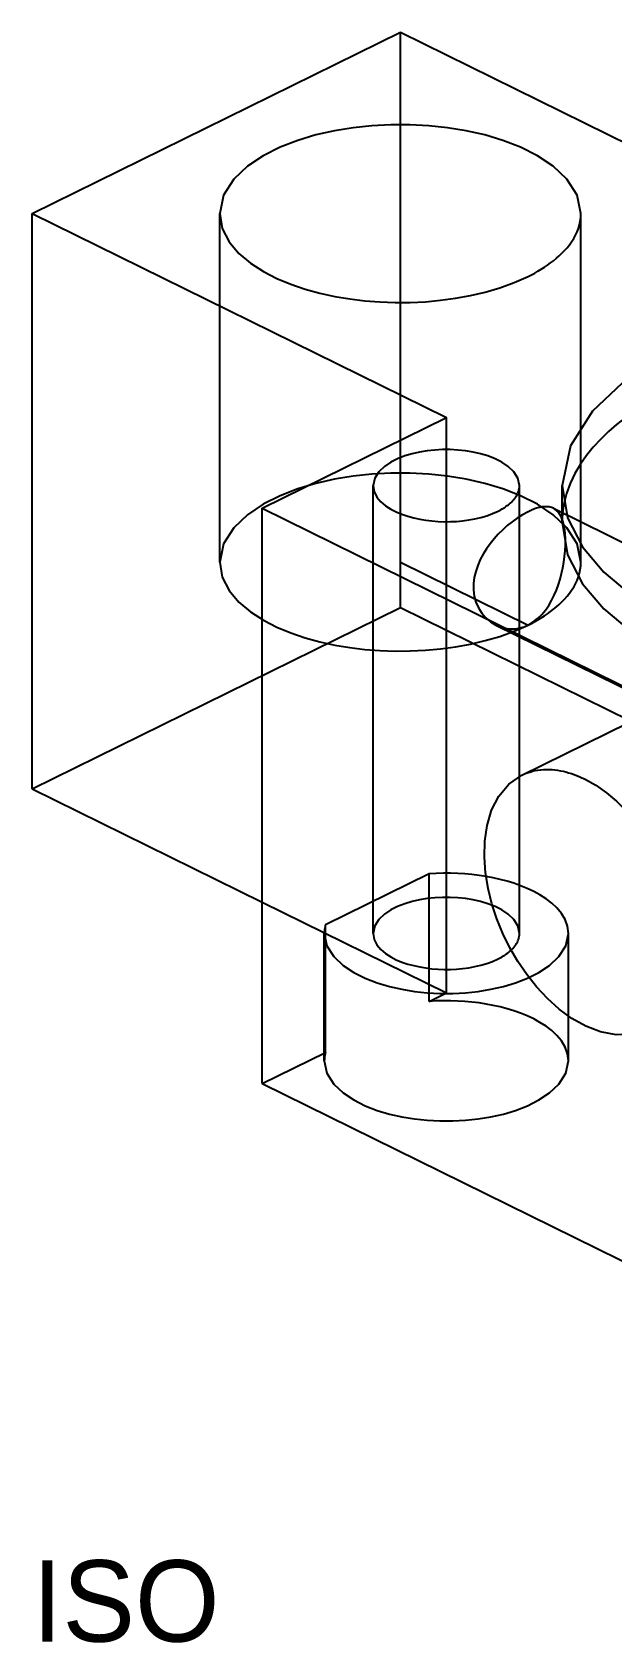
# Model space of a CAD drawing. Header units: millimetres. Extents: x 0 to 258, y -49 to 86.
# Drawn here: x 72.5 to 90.31, y 36.76 to 86.23 of the extents above; entities that cross this region are included whole.
import ezdxf

# ---------------------------------------------------------------- set-up
doc = ezdxf.new("R2010")
doc.units = ezdxf.units.MM
doc.layers.add('ISO_HIDDEN', color=8, linetype='CONTINUOUS')
doc.layers.add('ISO_VISIBLE', color=7, linetype='Continuous')

msp = doc.modelspace()

# ---------------------------------------------------------------- linework, layer by layer
at = {"layer": 'ISO_HIDDEN'}
for points in [[(83.814, 68.563), (83.814, 86.232)], [(78.264, 69.956), (78.264, 80.662)], [(89.364, 69.956), (89.364, 80.662)], [(85.228, 56.726), (85.228, 74.395)], [(89.364, 69.956), (89.244, 70.522), (88.933, 71.011), (88.511, 71.411), (88.028, 71.734), (87.508, 71.996), (86.965, 72.206), (86.407, 72.372), (85.839, 72.5), (85.265, 72.594), (84.686, 72.655), (84.105, 72.685), (83.523, 72.685), (82.941, 72.655), (82.363, 72.594), (81.788, 72.5), (81.22, 72.372), (80.663, 72.206), (80.12, 71.996), (79.6, 71.734), (79.116, 71.411), (78.694, 71.011), (78.384, 70.522), (78.264, 69.956)], [(82.978, 58.554), (82.978, 72.306)], [(87.478, 58.554), (87.478, 72.306)], [(88.784, 71.175), (88.784, 72.306)], [(88.839, 71.74), (88.835, 71.716), (88.83, 71.692), (88.826, 71.667), (88.822, 71.643), (88.818, 71.618), (88.815, 71.594), (88.811, 71.569), (88.808, 71.545), (88.805, 71.52), (88.802, 71.496), (88.799, 71.471), (88.797, 71.447), (88.795, 71.422), (88.793, 71.397), (88.791, 71.373), (88.789, 71.348), (88.788, 71.323), (88.787, 71.298), (88.786, 71.274), (88.785, 71.249), (88.785, 71.224), (88.784, 71.199), (88.784, 71.175)], [(87.738, 71.505), (87.569, 71.414), (87.407, 71.31), (87.251, 71.198), (87.102, 71.077), (86.959, 70.948), (86.823, 70.812), (86.694, 70.67), (86.572, 70.521), (86.46, 70.364), (86.358, 70.201), (86.268, 70.032), (86.191, 69.856), (86.13, 69.673), (86.086, 69.486), (86.063, 69.295), (86.063, 69.103), (86.088, 68.913), (86.138, 68.727), (86.215, 68.551), (86.317, 68.388), (86.443, 68.243), (86.589, 68.119), (86.754, 68.02)], [(88.521, 71.609), (88.488, 71.623), (88.455, 71.635), (88.421, 71.644), (88.386, 71.651), (88.351, 71.656), (88.315, 71.658), (88.28, 71.659), (88.245, 71.658), (88.209, 71.655), (88.174, 71.651), (88.139, 71.645), (88.104, 71.639), (88.069, 71.631), (88.035, 71.622), (88.001, 71.612), (87.967, 71.601), (87.934, 71.589), (87.901, 71.577), (87.868, 71.564), (87.835, 71.55), (87.802, 71.536), (87.77, 71.521), (87.738, 71.505)], [(87.738, 68.024), (87.891, 68.113), (88.032, 68.221), (88.159, 68.345), (88.272, 68.48), (88.374, 68.626), (88.464, 68.778), (88.543, 68.937), (88.613, 69.1), (88.673, 69.267), (88.726, 69.436), (88.77, 69.608), (88.808, 69.781), (88.838, 69.955), (88.862, 70.131), (88.878, 70.308), (88.887, 70.485), (88.888, 70.662), (88.879, 70.839), (88.858, 71.015), (88.82, 71.188), (88.758, 71.354), (88.661, 71.501), (88.521, 71.609)], [(88.521, 71.609), (95.365, 68.239)], [(88.784, 71.175), (88.954, 70.185), (89.412, 69.289), (90.063, 68.521), (90.835, 67.872), (91.682, 67.325), (92.579, 66.863), (93.51, 66.476), (94.465, 66.152), (95.438, 65.885), (96.424, 65.67), (97.419, 65.503), (98.421, 65.382), (99.426, 65.304), (100.435, 65.269), (101.444, 65.275), (102.451, 65.324), (103.456, 65.415), (104.456, 65.55), (105.448, 65.731), (106.431, 65.961), (107.399, 66.245), (108.348, 66.588), (109.27, 66.997)], [(78.264, 69.956), (78.342, 69.498), (78.554, 69.084), (78.855, 68.729), (79.212, 68.428), (79.604, 68.175), (80.019, 67.962), (80.449, 67.783), (80.891, 67.633), (81.341, 67.51), (81.797, 67.41), (82.257, 67.333), (82.721, 67.277), (83.186, 67.241), (83.652, 67.225), (84.119, 67.228), (84.585, 67.25), (85.049, 67.292), (85.512, 67.355), (85.971, 67.438), (86.425, 67.545), (86.873, 67.676), (87.312, 67.835), (87.738, 68.024)], [(83.814, 69.956), (87.738, 68.024)], [(87.738, 68.024), (87.841, 68.076), (87.943, 68.13), (88.044, 68.187), (88.143, 68.246), (88.241, 68.308), (88.336, 68.372), (88.43, 68.439), (88.522, 68.51), (88.612, 68.583), (88.698, 68.659), (88.782, 68.738), (88.863, 68.821), (88.939, 68.908), (89.011, 68.998), (89.079, 69.092), (89.141, 69.189), (89.196, 69.29), (89.245, 69.395), (89.287, 69.503), (89.32, 69.613), (89.344, 69.726), (89.359, 69.841), (89.364, 69.956)], [(72.5, 62.993), (83.814, 68.563)], [(83.814, 68.563), (96.542, 62.297)], [(86.754, 68.02), (86.794, 68.001), (86.835, 67.984), (86.877, 67.968), (86.919, 67.954), (86.961, 67.942), (87.004, 67.931), (87.048, 67.923), (87.092, 67.916), (87.136, 67.91), (87.18, 67.907), (87.224, 67.905), (87.269, 67.906), (87.313, 67.908), (87.357, 67.912), (87.401, 67.917), (87.445, 67.925), (87.488, 67.934), (87.531, 67.945), (87.574, 67.957), (87.616, 67.972), (87.657, 67.988), (87.698, 68.005), (87.738, 68.024)], [(86.754, 68.02), (93.598, 64.65)], [(87.549, 63.414), (92.796, 65.997)], [(84.698, 60.382), (81.516, 58.815)], [(88.978, 58.554), (88.952, 58.772), (88.878, 58.978), (88.765, 59.167), (88.625, 59.336), (88.465, 59.486), (88.291, 59.619), (88.106, 59.738), (87.913, 59.843), (87.714, 59.936), (87.51, 60.019), (87.303, 60.092), (87.093, 60.156), (86.88, 60.212), (86.666, 60.259), (86.45, 60.3), (86.232, 60.333), (86.014, 60.359), (85.795, 60.379), (85.576, 60.392), (85.356, 60.399), (85.137, 60.4), (84.917, 60.394), (84.698, 60.382)], [(84.698, 56.465), (84.698, 60.382)], [(79.571, 59.511), (85.228, 56.726)], [(87.478, 58.554), (87.429, 58.783), (87.303, 58.982), (87.132, 59.144), (86.936, 59.275), (86.725, 59.381), (86.505, 59.466), (86.279, 59.533), (86.049, 59.585), (85.816, 59.623), (85.582, 59.648), (85.346, 59.66), (85.11, 59.66), (84.874, 59.648), (84.64, 59.623), (84.407, 59.585), (84.177, 59.533), (83.95, 59.466), (83.73, 59.381), (83.52, 59.275), (83.323, 59.144), (83.153, 58.982), (83.027, 58.783), (82.978, 58.554)], [(81.516, 58.815), (81.512, 58.804), (81.509, 58.793), (81.507, 58.782), (81.504, 58.771), (81.501, 58.759), (81.499, 58.748), (81.496, 58.737), (81.494, 58.726), (81.492, 58.714), (81.49, 58.703), (81.488, 58.692), (81.487, 58.68), (81.485, 58.669), (81.484, 58.657), (81.483, 58.646), (81.481, 58.634), (81.481, 58.623), (81.48, 58.612), (81.479, 58.6), (81.479, 58.589), (81.478, 58.577), (81.478, 58.566), (81.478, 58.554)], [(81.478, 58.554), (81.559, 58.172), (81.769, 57.841), (82.054, 57.571), (82.381, 57.352), (82.732, 57.176), (83.099, 57.034), (83.476, 56.922), (83.859, 56.835), (84.247, 56.772), (84.639, 56.731), (85.031, 56.71), (85.425, 56.71), (85.817, 56.731), (86.208, 56.772), (86.597, 56.835), (86.98, 56.922), (87.357, 57.034), (87.724, 57.176), (88.075, 57.352), (88.402, 57.571), (88.687, 57.841), (88.897, 58.172), (88.978, 58.554)], [(81.478, 54.637), (81.478, 58.554)], [(81.516, 54.898), (81.516, 58.815)], [(82.978, 58.554), (83.01, 58.368), (83.096, 58.2), (83.218, 58.056), (83.362, 57.935), (83.521, 57.832), (83.689, 57.746), (83.864, 57.673), (84.043, 57.612), (84.226, 57.562), (84.41, 57.522), (84.597, 57.491), (84.785, 57.468), (84.973, 57.453), (85.162, 57.447), (85.352, 57.448), (85.541, 57.457), (85.729, 57.474), (85.916, 57.499), (86.102, 57.533), (86.287, 57.577), (86.468, 57.63), (86.646, 57.694), (86.819, 57.771)], [(86.819, 57.771), (86.861, 57.792), (86.902, 57.814), (86.943, 57.837), (86.983, 57.861), (87.023, 57.886), (87.061, 57.912), (87.1, 57.939), (87.137, 57.968), (87.173, 57.997), (87.208, 58.028), (87.242, 58.06), (87.275, 58.094), (87.306, 58.129), (87.335, 58.166), (87.362, 58.204), (87.387, 58.243), (87.41, 58.284), (87.43, 58.327), (87.447, 58.37), (87.46, 58.415), (87.47, 58.461), (87.476, 58.507), (87.478, 58.554)], [(88.978, 54.637), (88.978, 58.554)], [(84.698, 56.465), (85.228, 56.726)], [(88.978, 54.637), (88.952, 54.855), (88.878, 55.061), (88.765, 55.25), (88.625, 55.419), (88.465, 55.569), (88.291, 55.703), (88.106, 55.821), (87.913, 55.926), (87.714, 56.02), (87.51, 56.102), (87.303, 56.175), (87.093, 56.239), (86.88, 56.295), (86.666, 56.343), (86.45, 56.383), (86.232, 56.416), (86.014, 56.443), (85.795, 56.462), (85.576, 56.476), (85.356, 56.483), (85.137, 56.483), (84.917, 56.477), (84.698, 56.465)], [(79.571, 53.941), (81.516, 54.898)], [(81.516, 54.898), (81.512, 54.887), (81.509, 54.876), (81.507, 54.865), (81.504, 54.854), (81.501, 54.843), (81.499, 54.831), (81.496, 54.82), (81.494, 54.809), (81.492, 54.798), (81.49, 54.786), (81.488, 54.775), (81.487, 54.763), (81.485, 54.752), (81.484, 54.741), (81.483, 54.729), (81.481, 54.718), (81.481, 54.706), (81.48, 54.695), (81.479, 54.683), (81.479, 54.672), (81.478, 54.66), (81.478, 54.649), (81.478, 54.637)], [(81.478, 54.637), (81.559, 54.255), (81.769, 53.924), (82.054, 53.654), (82.381, 53.436), (82.732, 53.259), (83.099, 53.117), (83.476, 53.005), (83.859, 52.918), (84.247, 52.855), (84.639, 52.814), (85.031, 52.793), (85.425, 52.793), (85.817, 52.814), (86.208, 52.855), (86.597, 52.918), (86.98, 53.005), (87.357, 53.117), (87.724, 53.259), (88.075, 53.436), (88.402, 53.654), (88.687, 53.924), (88.897, 54.255), (88.978, 54.637)]]:
    msp.add_lwpolyline(points, dxfattribs=at)
at = {"layer": 'ISO_VISIBLE'}
for points in [[(72.5, 80.662), (83.814, 86.232)], [(83.814, 86.232), (96.542, 79.966)], [(89.364, 80.662), (89.244, 81.227), (88.933, 81.717), (88.511, 82.117), (88.028, 82.44), (87.508, 82.701), (86.965, 82.911), (86.407, 83.078), (85.839, 83.206), (85.265, 83.299), (84.686, 83.361), (84.105, 83.391), (83.523, 83.391), (82.941, 83.361), (82.363, 83.299), (81.788, 83.206), (81.22, 83.078), (80.663, 82.911), (80.12, 82.701), (79.6, 82.44), (79.116, 82.117), (78.694, 81.717), (78.384, 81.227), (78.264, 80.662)], [(72.5, 62.993), (72.5, 80.662)], [(72.5, 80.662), (85.228, 74.395)], [(78.264, 80.662), (78.342, 80.204), (78.554, 79.79), (78.855, 79.434), (79.212, 79.134), (79.604, 78.881), (80.019, 78.668), (80.449, 78.489), (80.891, 78.339), (81.341, 78.215), (81.797, 78.116), (82.257, 78.039), (82.721, 77.983), (83.186, 77.947), (83.652, 77.93), (84.119, 77.933), (84.585, 77.956), (85.049, 77.998), (85.512, 78.06), (85.971, 78.144), (86.425, 78.251), (86.873, 78.382), (87.312, 78.54), (87.738, 78.73)], [(87.738, 78.73), (87.841, 78.782), (87.943, 78.836), (88.044, 78.893), (88.143, 78.952), (88.241, 79.014), (88.336, 79.078), (88.43, 79.145), (88.522, 79.215), (88.612, 79.288), (88.698, 79.365), (88.782, 79.444), (88.863, 79.527), (88.939, 79.614), (89.011, 79.704), (89.079, 79.797), (89.141, 79.895), (89.196, 79.996), (89.245, 80.101), (89.287, 80.208), (89.32, 80.319), (89.344, 80.432), (89.359, 80.547), (89.364, 80.662)], [(112.784, 72.306), (112.525, 73.529), (111.853, 74.588), (110.941, 75.453), (109.896, 76.151), (108.771, 76.716), (107.598, 77.17), (106.392, 77.53), (105.164, 77.807), (103.922, 78.009), (102.67, 78.141), (101.414, 78.206), (100.155, 78.206), (98.898, 78.141), (97.647, 78.009), (96.404, 77.807), (95.177, 77.53), (93.971, 77.17), (92.797, 76.716), (91.673, 76.151), (90.627, 75.453), (89.715, 74.588), (89.044, 73.529), (88.784, 72.306)], [(94.602, 76.239), (94.284, 76.141), (93.968, 76.037), (93.655, 75.927), (93.344, 75.81), (93.035, 75.686), (92.73, 75.555), (92.428, 75.415), (92.13, 75.268), (91.837, 75.112), (91.548, 74.947), (91.265, 74.772), (90.989, 74.588), (90.72, 74.393), (90.46, 74.186), (90.209, 73.967), (89.971, 73.736), (89.745, 73.492), (89.536, 73.233), (89.346, 72.961), (89.177, 72.675), (89.034, 72.375), (88.921, 72.063), (88.839, 71.74)], [(79.571, 71.61), (85.228, 74.395)], [(87.478, 72.306), (87.429, 72.535), (87.303, 72.734), (87.132, 72.896), (86.936, 73.027), (86.725, 73.133), (86.505, 73.218), (86.279, 73.286), (86.049, 73.338), (85.816, 73.375), (85.582, 73.4), (85.346, 73.412), (85.11, 73.412), (84.874, 73.4), (84.64, 73.375), (84.407, 73.338), (84.177, 73.286), (83.95, 73.218), (83.73, 73.133), (83.52, 73.027), (83.323, 72.896), (83.153, 72.734), (83.027, 72.535), (82.978, 72.306)], [(82.978, 72.306), (83.01, 72.121), (83.096, 71.953), (83.218, 71.809), (83.362, 71.687), (83.521, 71.584), (83.689, 71.498), (83.864, 71.425), (84.043, 71.364), (84.226, 71.314), (84.41, 71.274), (84.597, 71.243), (84.785, 71.22), (84.973, 71.205), (85.162, 71.199), (85.352, 71.2), (85.541, 71.209), (85.729, 71.226), (85.916, 71.251), (86.102, 71.285), (86.287, 71.329), (86.468, 71.382), (86.646, 71.446), (86.819, 71.523)], [(86.819, 71.523), (86.861, 71.544), (86.902, 71.566), (86.943, 71.589), (86.983, 71.613), (87.023, 71.638), (87.061, 71.664), (87.1, 71.691), (87.137, 71.72), (87.173, 71.749), (87.208, 71.78), (87.242, 71.812), (87.275, 71.846), (87.306, 71.881), (87.335, 71.918), (87.362, 71.956), (87.387, 71.995), (87.41, 72.036), (87.43, 72.079), (87.447, 72.122), (87.46, 72.167), (87.47, 72.213), (87.476, 72.259), (87.478, 72.306)], [(88.784, 72.306), (88.954, 71.316), (89.412, 70.421), (90.063, 69.652), (90.835, 69.003), (91.682, 68.456), (92.579, 67.995), (93.51, 67.607), (94.465, 67.283), (95.438, 67.016), (96.424, 66.802), (97.419, 66.635), (98.421, 66.514), (99.426, 66.436), (100.435, 66.4), (101.444, 66.407), (102.451, 66.455), (103.456, 66.546), (104.456, 66.681), (105.448, 66.862), (106.431, 67.093), (107.399, 67.376), (108.348, 67.719), (109.27, 68.128)], [(79.571, 53.941), (79.571, 71.61)], [(79.571, 71.61), (102.198, 60.469)], [(91.392, 55.609), (90.93, 55.46), (90.445, 55.44), (89.968, 55.53), (89.514, 55.704), (89.089, 55.942), (88.696, 56.229), (88.334, 56.553), (88.001, 56.909), (87.698, 57.289), (87.425, 57.692), (87.18, 58.112), (86.965, 58.549), (86.781, 58.999), (86.629, 59.462), (86.512, 59.934), (86.433, 60.414), (86.396, 60.899), (86.409, 61.386), (86.479, 61.867), (86.618, 62.333), (86.838, 62.766), (87.15, 63.139), (87.549, 63.414)], [(87.549, 63.414), (87.628, 63.45), (87.708, 63.482), (87.791, 63.51), (87.874, 63.534), (87.959, 63.553), (88.044, 63.568), (88.13, 63.579), (88.216, 63.586), (88.303, 63.589), (88.39, 63.588), (88.477, 63.584), (88.563, 63.576), (88.649, 63.565), (88.734, 63.55), (88.819, 63.532), (88.904, 63.512), (88.987, 63.489), (89.07, 63.463), (89.152, 63.434), (89.233, 63.403), (89.313, 63.37), (89.392, 63.335), (89.471, 63.298)], [(72.5, 62.993), (79.571, 59.511)], [(89.471, 63.298), (89.819, 63.102), (90.147, 62.872), (90.453, 62.615), (90.739, 62.336), (91.005, 62.037), (91.251, 61.722), (91.478, 61.392), (91.684, 61.05), (91.871, 60.696), (92.038, 60.333), (92.183, 59.96), (92.307, 59.58), (92.407, 59.193), (92.482, 58.8), (92.529, 58.403), (92.546, 58.003), (92.529, 57.604), (92.472, 57.208), (92.37, 56.821), (92.216, 56.453), (92.003, 56.115), (91.726, 55.827), (91.392, 55.609)], [(79.571, 53.941), (102.198, 42.8)]]:
    msp.add_lwpolyline(points, dxfattribs=at)

# ---------------------------------------------------------------- texts
msp.add_text('ISO', height=2.5, dxfattribs=at).set_placement((72.5, 36.8))

doc.saveas('drawing.dxf')
